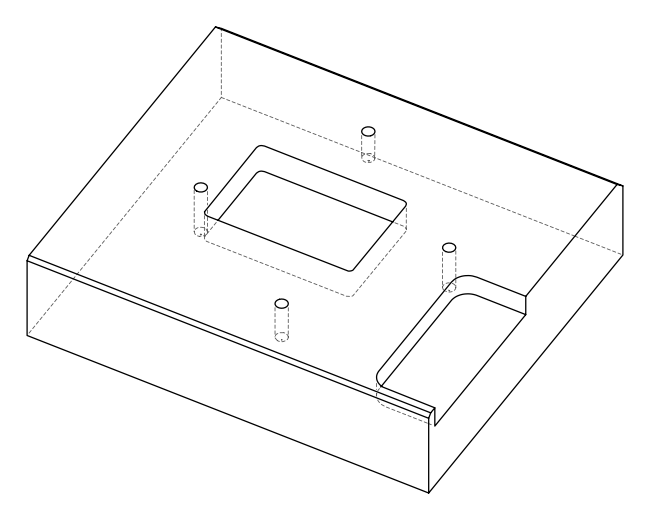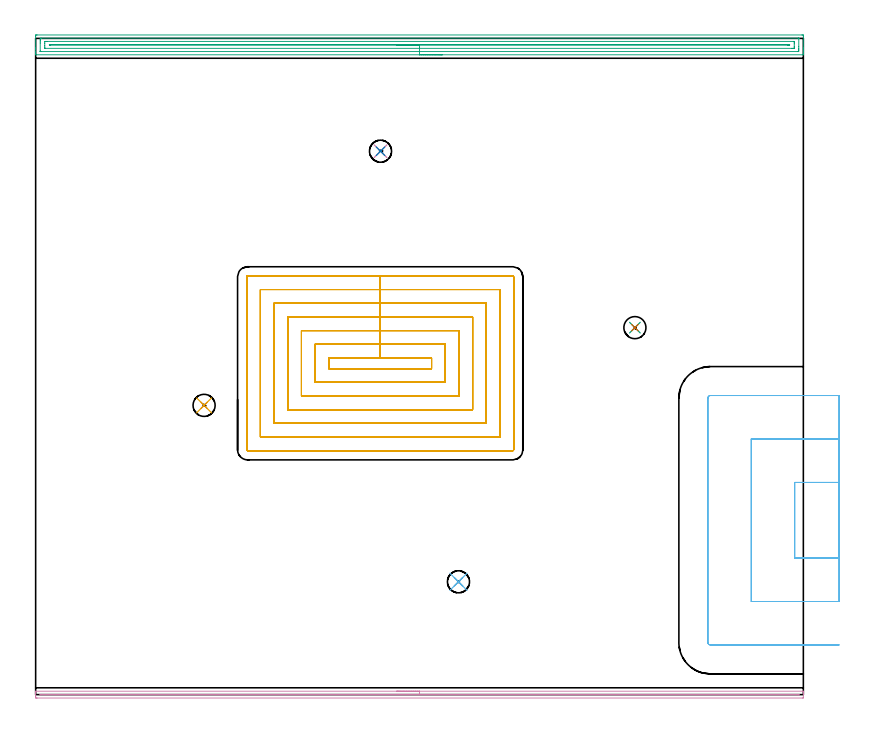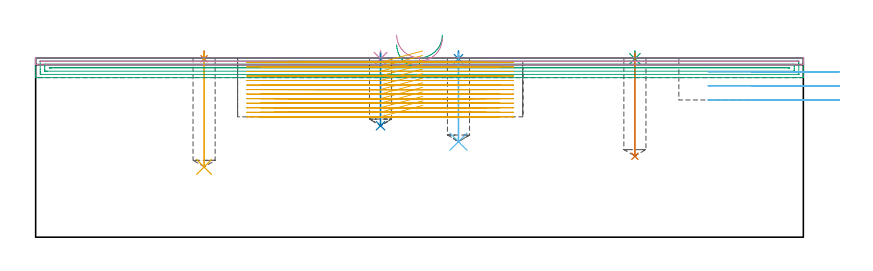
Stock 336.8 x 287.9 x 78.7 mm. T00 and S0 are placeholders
(PLAN: 12 operations, 4 tool changes, 68.1 min)
(1 SPOT_DRILL | STEP1POCKET | NXT0321_9005460120000 | 0.03 min | 1 mm3)
(2 SPOT_DRILL_1 | STEP1POCKET_1 | NXT0321_9005460120000 | 0.03 min | 1 mm3)
(3 SPOT_DRILL_2 | STEP1POCKET_2 | NXT0321_9005460120000 | 0.03 min | 1 mm3)
(4 SPOT_DRILL_3 | STEP1POCKET_3 | NXT0321_9005460120000 | 0.03 min | 1 mm3)
(5 DRILL_BLIND_HOLE_INTO_CENTER | STEP1POCKET | UGT0301_492 | 0.2 min | 3383 mm3)
(6 DRILL_BLIND_HOLE_INTO_CENTER_1 | STEP1POCKET_1 | UGT0301_492 | 0.16 min | 2565 mm3)
(7 DRILL_BLIND_HOLE_INTO_CENTER_2 | STEP1POCKET_2 | UGT0301_492 | 0.18 min | 3036 mm3)
(8 DRILL_BLIND_HOLE_INTO_CENTER_3 | STEP1POCKET_3 | UGT0301_492 | 0.13 min | 2050 mm3)
(9 AREA_MILL | FG_CHAMFER_SURFACE | UGT0205_001 | 10.94 min | 12750 mm3)
(10 AREA_MILL_1 | FG_CHAMFER_SURFACE_1 | UGT0205_001 | 5.53 min | 1516 mm3)
(11 MILL_RECTANGULAR_POCKET | POCKET_RECTANGULAR_STRAIGHT | NXT0201_009 | Follow Part, ap 2, ae 75% | 46.34 min | 274059 mm3)
(12 MILL_SLOT | SLOT_PARTIAL_RECTANGULAR | UGT0201_109 | Follow Part, ap 6.35, ae 75% | 4.5 min | 134665 mm3)
(TOOL NXT0321_9005460120000 | NC Spot Drill, 142deg, 12mm, Carbide, Uncoated | D12 PA142 FL30 Z2)
(TOOL UGT0301_492 | Carbide Drill 9.7 mm | D9.7 PA118 FL87 Z2)
(TOOL UGT0205_001 | Chamfer Mill 20 x 3 x 45 deg. | D20 FL50 Z2)
(TOOL NXT0201_009 | ENDMILL 8mm [2P460-0800-NA 1630] | D8 FL26 Z6)
(TOOL UGT0201_109 | End Mill 25.4 mm | D25.4 FL25 Z2)
(OP 1 SPOT_DRILL)
G17 G21 G94 G90
T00 M6
G54
G17 G0 G90 X73.9 Y126.9 S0 M3
G43 Z88.7 H0
G94 G81 G98 Z78.283 F250. R81.7
G80
M5
M2
(OP 2 SPOT_DRILL_1)
G17 G21 G94 G90
T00 M6
G54
G17 G0 G90 X185.5 Y49.5 S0 M3
G43 Z88.7 H0
G94 G81 G98 Z78.283 F250. R81.7
G80
M5
M2
(OP 3 SPOT_DRILL_2)
G17 G21 G94 G90
T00 M6
G54
G17 G0 G90 X262.9 Y161. S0 M3
G43 Z88.7 H0
G94 G81 G98 Z78.283 F250. R81.7
G80
M5
M2
(OP 4 SPOT_DRILL_3)
G17 G21 G94 G90
T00 M6
G54
G17 G0 G90 X151.3 Y238.4 S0 M3
G43 Z88.7 H0
G94 G81 G98 Z78.283 F250. R81.7
G80
M5
M2
(OP 5 DRILL_BLIND_HOLE_INTO_CENTER)
G17 G21 G94 G90
T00 M6
G54
G17 G0 G90 X73.9 Y126.9 S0 M3
G43 Z88.7 H0
G94 G81 G98 Z30.8 F250. R80.7
G80
M5
M2
(OP 6 DRILL_BLIND_HOLE_INTO_CENTER_1)
G17 G21 G94 G90
T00 M6
G54
G17 G0 G90 X185.5 Y49.5 S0 M3
G43 Z88.7 H0
G94 G81 G98 Z41.9 F250. R80.7
G80
M5
M2
(OP 7 DRILL_BLIND_HOLE_INTO_CENTER_2)
G17 G21 G94 G90
T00 M6
G54
G17 G0 G90 X262.9 Y161. S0 M3
G43 Z88.7 H0
G94 G81 G98 Z35.5 F250. R80.7
G80
M5
M2
(OP 8 DRILL_BLIND_HOLE_INTO_CENTER_3)
G17 G21 G94 G90
T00 M6
G54
G17 G0 G90 X151.3 Y238.4 S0 M3
G43 Z88.7 H0
G94 G81 G98 Z48.9 F250. R80.7
G80
M5
M2
(OP 9 AREA_MILL)
G17 G21 G94 G90
T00 M6
G54
G17 G0 G90 X178.4 Y280.7 S1061 M3
G43 Z88.7 H0
G94 G1 X178.362 Z87.828 F250.
X178.248 Z86.963
X178.059 Z86.112
X177.797 Z85.28
X177.463 Z84.474
X177.06 Z83.7
X176.592 Z82.964
X176.06 Z82.272
X175.471 Z81.629
X174.828 Z81.04
X174.136 Z80.508
X173.4 Z80.04
X172.626 Z79.637
X171.82 Z79.303
X170.988 Z79.041
X170.136 Z78.852
X169.272 Z78.738
X168.4 Z78.7
X0.16
X0.01 Y280.702 Z78.688
X0.002 Y280.842 Z78.551
X0. Y280.987 Z78.412
Y281.348 Z78.051
Y281.978 Z77.417
Y283.17 Z76.226
Y283.733 Z75.661
Y288.719 Z70.679
X0.003 Y289. Z70.397
X0.01 Y289.392 Z70.005
X0.203 Y289.396 Z70.002
X0.606 Y289.4 Z70.
X336.194 Y289.399 Z70.001
X336.597 Y289.396 Z70.002
X336.79 Y289.392 Z70.005
X336.8 Y289. Z70.397
Y283.733 Z75.661
Y283.17 Z76.226
Y282.856 Z76.54
Y282.293 Z77.103
Y281.978 Z77.417
Y281.348 Z78.051
Y280.987 Z78.412
X336.798 Y280.842 Z78.551
X336.79 Y280.702 Z78.688
X336.64 Y280.7 Z78.7
X168.4
Y282.114 Z77.286
X2.253
X2.04 Y282.116 Z77.284
X2.015 Y282.118 Z77.282
X2.009 Y282.12 Z77.28
X2.005 Y282.127 Z77.273
X2.001 Y282.157 Z77.243
X2. Y282.186 Z77.214
Y282.363 Z77.037
Y285.874 Z73.526
Y286.751 Z72.649
X2.003 Y287.244 Z72.156
X2.007 Y287.622 Z71.778
X2.024 Y287.979 Z71.421
X2.391 Y287.984 Z71.416
X2.531 Y287.985 Z71.415
X334.548 Y287.986 Z71.414
X334.76 Y287.984 Z71.416
X334.785 Y287.982 Z71.418
X334.791 Y287.98 Z71.42
X334.795 Y287.973 Z71.427
X334.799 Y287.943 Z71.457
X334.8 Y287.914 Z71.486
Y287.737 Z71.663
Y284.226 Z75.174
Y283.349 Z76.051
X334.797 Y282.856 Z76.544
X334.793 Y282.478 Z76.922
X334.776 Y282.121 Z77.279
X334.409 Y282.116 Z77.284
X334.269 Y282.115 Z77.285
X168.4 Y282.114 Z77.286
Y283.528 Z75.872
X4.176 Y283.529 Z75.871
X4.107 Y283.53 Z75.87
X4.052 Y283.532 Z75.868
X4.019 Y283.535 Z75.865
X4.01 Y283.54 Z75.86
X4.007 Y283.56 Z75.84
X4.002 Y283.733 Z75.667
X4. Y283.907 Z75.493
Y284.611 Z74.789
Y285.662 Z73.738
X4.002 Y286.367 Z73.033
X4.005 Y286.536 Z72.864
X4.009 Y286.56 Z72.84
X4.023 Y286.565 Z72.835
X4.073 Y286.568 Z72.832
X4.176 Y286.57 Z72.83
X4.861 Y286.572 Z72.828
X5.069
X332.624 Y286.571 Z72.829
X332.693 Y286.57 Z72.83
X332.748 Y286.568 Z72.832
X332.781 Y286.565 Z72.835
X332.79 Y286.56 Z72.84
X332.793 Y286.54 Z72.86
X332.798 Y286.367 Z73.033
X332.8 Y286.193 Z73.207
Y285.489 Z73.911
Y284.438 Z74.962
X332.798 Y283.733 Z75.667
X332.796 Y283.564 Z75.836
X332.791 Y283.54 Z75.86
X332.777 Y283.535 Z75.865
X332.727 Y283.532 Z75.868
X332.624 Y283.53 Z75.87
X331.939 Y283.529 Z75.871
X331.731 Y283.528 Z75.872
X168.4
Y284.943 Z74.457
X6.517
X6.299 Y284.945 Z74.455
X6.19 Y284.948 Z74.452
X6.01 Y284.956 Z74.444
X6.009 Y285.05 Z74.35
X6.01 Y285.144 Z74.256
X6.19 Y285.152 Z74.248
X6.3 Y285.156 Z74.244
X6.636 Y285.157 Z74.243
X6.854
X330.284
X330.501 Y285.155 Z74.245
X330.61 Y285.152 Z74.248
X330.79 Y285.144 Z74.256
X330.791 Y285.05 Z74.35
X330.79 Y284.956 Z74.444
X330.61 Y284.948 Z74.452
X330.5 Y284.944 Z74.456
X330.164 Y284.943 Z74.457
X329.946
X168.4
X167.528 Z74.495
X166.664 Z74.609
X165.812 Z74.798
X164.98 Z75.06
X164.174 Z75.394
X163.4 Z75.797
X162.664 Z76.266
X161.972 Z76.797
X161.329 Z77.386
X160.74 Z78.029
X160.208 Z78.722
X159.74 Z79.457
X159.337 Z80.231
X159.003 Z81.037
X158.741 Z81.869
X158.552 Z82.721
X158.438 Z83.586
X158.4 Z84.457
G0 Z88.7
M5
M2
(OP 10 AREA_MILL_1)
G17 G21 G94 G90
T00 M6
G54
G17 G0 G90 X158.4 Y1.5 S1061 M3
G43 Z88.7 H0
G94 G1 X158.438 Z87.828 F250.
X158.552 Z86.963
X158.741 Z86.112
X159.003 Z85.28
X159.337 Z84.474
X159.74 Z83.7
X160.208 Z82.964
X160.74 Z82.272
X161.329 Z81.629
X161.972 Z81.039
X162.664 Z80.508
X163.4 Z80.04
X164.174 Z79.637
X164.98 Z79.303
X165.812 Z79.041
X166.664 Z78.852
X167.528 Z78.738
X168.4 Z78.7
X336.64
X336.79 Y1.497 Z78.688
X336.793 Y1.445 Z78.636
X336.8 Y1.064 Z78.263
Y0.641 Z77.84
Y0. Z77.195
Y-1.212 Z75.984
X336.798 Y-1.491 Z75.705
X336.336 Y-1.5 Z75.7
X0.606
X0.463 Y-1.499 Z75.701
X0.002 Y-1.491 Z75.705
X0. Y-1.213 Z75.984
Y-0.893 Z76.304
Y-0.32 Z76.876
Y0. Z77.195
Y0.641 Z77.84
Y1.064 Z78.264
X0.007 Y1.445 Z78.636
X0.01 Y1.497 Z78.688
X0.16 Y1.5 Z78.7
X168.4
Y0.086 Z77.286
X334.494 Y0.085 Z77.285
X334.665 Y0.082 Z77.282
X334.776 Y0.079 Z77.279
X334.791 Y0.069 Z77.269
X334.794 Y0.055 Z77.255
X334.798 Y0. Z77.2
Y-0.049 Z77.151
X334.795 Y-0.072 Z77.128
X334.792 Y-0.079 Z77.121
X334.751 Y-0.081 Z77.119
X334.58 Y-0.085 Z77.115
X334.494 Y-0.086 Z77.114
X2.306 Y-0.085 Z77.115
X2.134 Y-0.082 Z77.118
X2.026 Y-0.079 Z77.121
X2.01 Y-0.054 Z77.146
X2.004 Y0. Z77.2
X2.003 Y0.049 Z77.249
X2.005 Y0.072 Z77.272
X2.008 Y0.079 Z77.279
X2.049 Y0.081 Z77.281
X2.22 Y0.085 Z77.285
X2.306 Y0.086 Z77.286
X168.4
X169.272 Z77.324
X170.136 Z77.438
X170.988 Z77.626
X171.82 Z77.889
X172.626 Z78.223
X173.4 Z78.625
X174.136 Z79.094
X174.828 Z79.625
X175.471 Z80.215
X176.06 Z80.858
X176.592 Z81.55
X177.06 Z82.286
X177.463 Z83.059
X177.797 Z83.865
X178.059 Z84.697
X178.248 Z85.549
X178.362 Z86.414
X178.4 Z87.286
G0 Z88.7
M5
M2
(OP 11 MILL_RECTANGULAR_POCKET)
G17 G21 G94 G90
T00 M6
G54
G17 G0 G90 X169.782 Y147.7 S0 M3
G43 Z88.7 H1
Z81.7
G94 G1 X151.15 Z76.708 F250.
X128.6 F500.
Y143.
X173.7
Y147.7
X151.15
Y153.7
X122.6
Y137.
X179.7
Y153.7
X151.15
Y159.7
X116.6
Y131.
X185.7
Y159.7
X151.15
Y165.7
X110.6
Y125.
X191.7
Y165.7
X151.15
Y171.7
X104.6
Y119.
X197.7
Y171.7
X151.15
Y177.7
X98.6
Y113.
X203.7
Y177.7
X151.15
Y183.7
X93.
G3 X92.6 Y183.3 R0.4
G1 Y107.4
G3 X93. Y107. R0.4
G1 X209.3
G3 X209.7 Y107.4 R0.4
G1 Y183.3
G3 X209.3 Y183.7 R0.4
G1 X151.15
X150.15
G0 X169.782 Y147.7 Z79.708
G1 X151.15 Z74.715 F250.
X128.6 F500.
Y143.
X173.7
Y147.7
X151.15
Y153.7
X122.6
Y137.
X179.7
Y153.7
X151.15
Y159.7
X116.6
Y131.
X185.7
Y159.7
X151.15
Y165.7
X110.6
Y125.
X191.7
Y165.7
X151.15
Y171.7
X104.6
Y119.
X197.7
Y171.7
X151.15
Y177.7
X98.6
Y113.
X203.7
Y177.7
X151.15
Y183.7
X93.
G3 X92.6 Y183.3 R0.4
G1 Y107.4
G3 X93. Y107. R0.4
G1 X209.3
G3 X209.7 Y107.4 R0.4
G1 Y183.3
G3 X209.3 Y183.7 R0.4
G1 X151.15
X150.15
G0 X169.782 Y147.7 Z77.715
G1 X151.15 Z72.723 F250.
X128.6 F500.
Y143.
X173.7
Y147.7
X151.15
Y153.7
X122.6
Y137.
X179.7
Y153.7
X151.15
Y159.7
X116.6
Y131.
X185.7
Y159.7
X151.15
Y165.7
X110.6
Y125.
X191.7
Y165.7
X151.15
Y171.7
X104.6
Y119.
X197.7
Y171.7
X151.15
Y177.7
X98.6
Y113.
X203.7
Y177.7
X151.15
Y183.7
X93.
G3 X92.6 Y183.3 R0.4
G1 Y107.4
G3 X93. Y107. R0.4
G1 X209.3
G3 X209.7 Y107.4 R0.4
G1 Y183.3
G3 X209.3 Y183.7 R0.4
G1 X151.15
X150.15
G0 X169.782 Y147.7 Z75.723
G1 X151.15 Z70.731 F250.
X128.6 F500.
Y143.
X173.7
Y147.7
X151.15
Y153.7
X122.6
Y137.
X179.7
Y153.7
X151.15
Y159.7
X116.6
Y131.
X185.7
Y159.7
X151.15
Y165.7
X110.6
Y125.
X191.7
Y165.7
X151.15
Y171.7
X104.6
Y119.
X197.7
Y171.7
X151.15
Y177.7
X98.6
Y113.
X203.7
Y177.7
X151.15
Y183.7
X93.
G3 X92.6 Y183.3 R0.4
G1 Y107.4
G3 X93. Y107. R0.4
G1 X209.3
G3 X209.7 Y107.4 R0.4
G1 Y183.3
G3 X209.3 Y183.7 R0.4
G1 X151.15
X150.15
G0 X169.782 Y147.7 Z73.731
G1 X151.15 Z68.738 F250.
X128.6 F500.
Y143.
X173.7
Y147.7
X151.15
Y153.7
X122.6
Y137.
X179.7
Y153.7
X151.15
Y159.7
X116.6
Y131.
X185.7
Y159.7
X151.15
Y165.7
X110.6
Y125.
X191.7
Y165.7
X151.15
Y171.7
X104.6
Y119.
X197.7
Y171.7
X151.15
Y177.7
X98.6
Y113.
X203.7
Y177.7
X151.15
Y183.7
X93.
G3 X92.6 Y183.3 R0.4
G1 Y107.4
G3 X93. Y107. R0.4
G1 X209.3
G3 X209.7 Y107.4 R0.4
G1 Y183.3
G3 X209.3 Y183.7 R0.4
G1 X151.15
X150.15
G0 X169.782 Y147.7 Z71.738
G1 X151.15 Z66.746 F250.
X128.6 F500.
Y143.
X173.7
Y147.7
X151.15
Y153.7
X122.6
Y137.
X179.7
Y153.7
X151.15
Y159.7
X116.6
Y131.
X185.7
Y159.7
X151.15
Y165.7
X110.6
Y125.
X191.7
Y165.7
X151.15
Y171.7
X104.6
Y119.
X197.7
Y171.7
X151.15
Y177.7
X98.6
Y113.
X203.7
Y177.7
X151.15
Y183.7
X93.
G3 X92.6 Y183.3 R0.4
G1 Y107.4
G3 X93. Y107. R0.4
G1 X209.3
G3 X209.7 Y107.4 R0.4
G1 Y183.3
G3 X209.3 Y183.7 R0.4
G1 X151.15
X150.15
G0 X169.782 Y147.7 Z69.746
G1 X151.15 Z64.754 F250.
X128.6 F500.
Y143.
X173.7
Y147.7
X151.15
Y153.7
X122.6
Y137.
X179.7
Y153.7
X151.15
Y159.7
X116.6
Y131.
X185.7
Y159.7
X151.15
Y165.7
X110.6
Y125.
X191.7
Y165.7
X151.15
Y171.7
X104.6
Y119.
X197.7
Y171.7
X151.15
Y177.7
X98.6
Y113.
X203.7
Y177.7
X151.15
Y183.7
X93.
G3 X92.6 Y183.3 R0.4
G1 Y107.4
G3 X93. Y107. R0.4
G1 X209.3
G3 X209.7 Y107.4 R0.4
G1 Y183.3
G3 X209.3 Y183.7 R0.4
G1 X151.15
X150.15
G0 X169.782 Y147.7 Z67.754
G1 X151.15 Z62.761 F250.
X128.6 F500.
Y143.
X173.7
Y147.7
X151.15
Y153.7
X122.6
Y137.
X179.7
Y153.7
X151.15
Y159.7
X116.6
Y131.
X185.7
Y159.7
X151.15
Y165.7
X110.6
Y125.
X191.7
Y165.7
X151.15
Y171.7
X104.6
Y119.
X197.7
Y171.7
X151.15
Y177.7
X98.6
Y113.
X203.7
Y177.7
X151.15
Y183.7
X93.
G3 X92.6 Y183.3 R0.4
G1 Y107.4
G3 X93. Y107. R0.4
G1 X209.3
G3 X209.7 Y107.4 R0.4
G1 Y183.3
G3 X209.3 Y183.7 R0.4
G1 X151.15
X150.15
G0 X169.782 Y147.7 Z65.761
G1 X151.15 Z60.769 F250.
X128.6 F500.
Y143.
X173.7
Y147.7
X151.15
Y153.7
X122.6
Y137.
X179.7
Y153.7
X151.15
Y159.7
X116.6
Y131.
X185.7
Y159.7
X151.15
Y165.7
X110.6
Y125.
X191.7
Y165.7
X151.15
Y171.7
X104.6
Y119.
X197.7
Y171.7
X151.15
Y177.7
X98.6
Y113.
X203.7
Y177.7
X151.15
Y183.7
X93.
G3 X92.6 Y183.3 R0.4
G1 Y107.4
G3 X93. Y107. R0.4
G1 X209.3
G3 X209.7 Y107.4 R0.4
G1 Y183.3
G3 X209.3 Y183.7 R0.4
G1 X151.15
X150.15
G0 X169.782 Y147.7 Z63.769
G1 X151.15 Z58.777 F250.
X128.6 F500.
Y143.
X173.7
Y147.7
X151.15
Y153.7
X122.6
Y137.
X179.7
Y153.7
X151.15
Y159.7
X116.6
Y131.
X185.7
Y159.7
X151.15
Y165.7
X110.6
Y125.
X191.7
Y165.7
X151.15
Y171.7
X104.6
Y119.
X197.7
Y171.7
X151.15
Y177.7
X98.6
Y113.
X203.7
Y177.7
X151.15
Y183.7
X93.
G3 X92.6 Y183.3 R0.4
G1 Y107.4
G3 X93. Y107. R0.4
G1 X209.3
G3 X209.7 Y107.4 R0.4
G1 Y183.3
G3 X209.3 Y183.7 R0.4
G1 X151.15
X150.15
G0 X169.782 Y147.7 Z61.777
G1 X151.15 Z56.785 F250.
X128.6 F500.
Y143.
X173.7
Y147.7
X151.15
Y153.7
X122.6
Y137.
X179.7
Y153.7
X151.15
Y159.7
X116.6
Y131.
X185.7
Y159.7
X151.15
Y165.7
X110.6
Y125.
X191.7
Y165.7
X151.15
Y171.7
X104.6
Y119.
X197.7
Y171.7
X151.15
Y177.7
X98.6
Y113.
X203.7
Y177.7
X151.15
Y183.7
X93.
G3 X92.6 Y183.3 R0.4
G1 Y107.4
G3 X93. Y107. R0.4
G1 X209.3
G3 X209.7 Y107.4 R0.4
G1 Y183.3
G3 X209.3 Y183.7 R0.4
G1 X151.15
X150.15
G0 X169.782 Y147.7 Z59.785
G1 X151.15 Z54.792 F250.
X128.6 F500.
Y143.
X173.7
Y147.7
X151.15
Y153.7
X122.6
Y137.
X179.7
Y153.7
X151.15
Y159.7
X116.6
Y131.
X185.7
Y159.7
X151.15
Y165.7
X110.6
Y125.
X191.7
Y165.7
X151.15
Y171.7
X104.6
Y119.
X197.7
Y171.7
X151.15
Y177.7
X98.6
Y113.
X203.7
Y177.7
X151.15
Y183.7
X93.
G3 X92.6 Y183.3 R0.4
G1 Y107.4
G3 X93. Y107. R0.4
G1 X209.3
G3 X209.7 Y107.4 R0.4
G1 Y183.3
G3 X209.3 Y183.7 R0.4
G1 X151.15
X150.15
G0 X169.782 Y147.7 Z57.792
G1 X151.15 Z52.8 F250.
X128.6 F500.
Y143.
X173.7
Y147.7
X151.15
Y153.7
X122.6
Y137.
X179.7
Y153.7
X151.15
Y159.7
X116.6
Y131.
X185.7
Y159.7
X151.15
Y165.7
X110.6
Y125.
X191.7
Y165.7
X151.15
Y171.7
X104.6
Y119.
X197.7
Y171.7
X151.15
Y177.7
X98.6
Y113.
X203.7
Y177.7
X151.15
Y183.7
X93.
G3 X92.6 Y183.3 R0.4
G1 Y107.4
G3 X93. Y107. R0.4
G1 X209.3
G3 X209.7 Y107.4 R0.4
G1 Y183.3
G3 X209.3 Y183.7 R0.4
G1 X151.15
X150.15
G0 Z88.7
M5
M2
(OP 12 MILL_SLOT)
G17 G21 G94 G90
T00 M6
G54
G17 G0 G90 X352.5 Y93.1 S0 M3
G43 Z88.7 H0
Z72.533
G94 G1 X349.5 F250.
X333. F500.
Y59.9
X349.5
X352.5 F250.
Y112.15
X349.5
X313.95 F500.
Y40.85
X349.5
X352.5 F250.
Y131.2
X349.5
X296. F500.
G3 X294.9 Y130.1 R1.1
G1 Y22.9
G3 X296. Y21.8 R1.1
G1 X349.5
X352.5 F250.
G0 Y93.1 Z66.367
G1 X349.5
X333. F500.
Y59.9
X349.5
X352.5 F250.
Y112.15
X349.5
X313.95 F500.
Y40.85
X349.5
X352.5 F250.
Y131.2
X349.5
X296. F500.
G3 X294.9 Y130.1 R1.1
G1 Y22.9
G3 X296. Y21.8 R1.1
G1 X349.5
X352.5 F250.
G0 Y93.1 Z60.2
G1 X349.5
X333. F500.
Y59.9
X349.5
X352.5 F250.
Y112.15
X349.5
X313.95 F500.
Y40.85
X349.5
X352.5 F250.
Y131.2
X349.5
X296. F500.
G3 X294.9 Y130.1 R1.1
G1 Y22.9
G3 X296. Y21.8 R1.1
G1 X349.5
X352.5 F250.
G0 Z88.7
M5
M2
